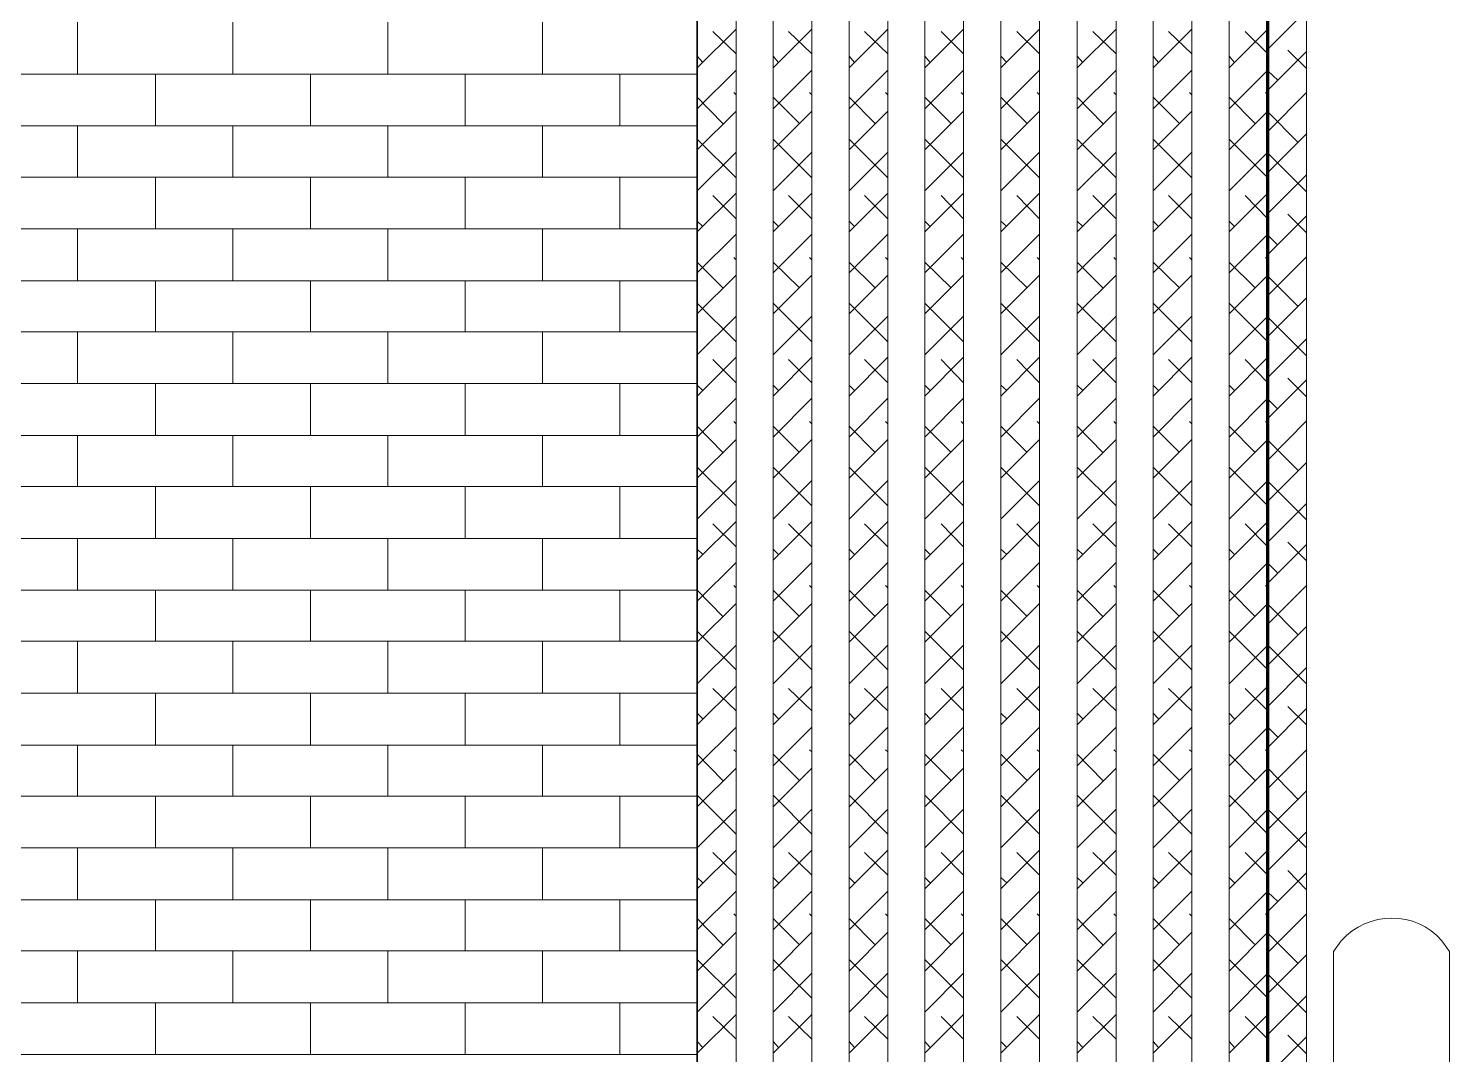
# Model space of a CAD drawing. Header units: inches. Extents: x 5 to 516, y -193 to 129.
# Drawn here: x 122.76 to 128.89, y -61.73 to -57.31 of the extents above; entities that cross this region are included whole.
import ezdxf

# ---------------------------------------------------------------- set-up
doc = ezdxf.new("R2010")
doc.units = ezdxf.units.IN
doc.header["$MEASUREMENT"] = 0
doc.layers.add('PDF4_Geometry', color=7, linetype='Continuous')

msp = doc.modelspace()

# ---------------------------------------------------------------- linework, layer by layer
at = {"layer": 'PDF4_Geometry', "lineweight": 35}
msp.add_lwpolyline([(125.6454244, -65.2863152), (125.6454244, -46.9696464)], dxfattribs=at)
at = {"layer": 'PDF4_Geometry', "lineweight": 70}
msp.add_lwpolyline([(128.1020913, -65.1196485), (128.1020913, -65.2863152), (128.1020913, -46.9696464)], dxfattribs=at)
at = {"layer": 'PDF4_Geometry', "lineweight": 15}
for points in [[(125.812091, -64.7863186), (125.812091, -47.0329839), (125.6454244, -47.0329839), (125.6454244, -64.7863186)], [(126.138758, -64.7863186), (126.138758, -47.0329839), (125.9720913, -47.0329839), (125.9720913, -64.7863186)], [(126.465425, -64.7863186), (126.465425, -47.0329839), (126.2987583, -47.0329839), (126.2987583, -64.7863186)], [(126.7920919, -64.7863186), (126.7920919, -47.0329839), (126.6254253, -47.0329839), (126.6254253, -64.7863186)], [(127.1187589, -64.7863186), (127.1187589, -47.0329839), (126.9520922, -47.0329839), (126.9520922, -64.7863186)], [(127.4487591, -64.7863186), (127.4487591, -47.0329839), (127.2820924, -47.0329839), (127.2820924, -64.7863186)], [(127.7754243, -64.7863186), (127.7754243, -47.0329839), (127.6087577, -47.0329839), (127.6087577, -64.7863186)], [(128.1020913, -64.7863186), (128.1020913, -47.0329839), (127.9354246, -47.0329839), (127.9354246, -64.7863186)], [(128.268758, -64.7863186), (128.268758, -47.0329839), (128.1020913, -47.0329839), (128.1020913, -64.7863186)]]:
    msp.add_lwpolyline(points, close=True, dxfattribs=at)
for points in [[(122.9754243, -57.5063124), (122.9754243, -57.282979)], [(123.6454242, -57.5063124), (123.6454242, -57.282979)], [(124.3120909, -57.5063124), (124.3120909, -57.282979)], [(124.9787576, -57.5063124), (124.9787576, -57.282979)], [(125.6454244, -57.5063124), (110.64209, -57.5063124), (100.9754225, -57.5063124)], [(123.3120908, -57.7296468), (123.3120908, -57.5063135)], [(123.9787576, -57.7296468), (123.9787576, -57.5063135)], [(124.6454243, -57.7296468), (124.6454243, -57.5063135)], [(125.312091, -57.7296468), (125.312091, -57.5063135)], [(125.6454244, -57.7296468), (110.64209, -57.7296468), (100.9754225, -57.7296468)], [(122.9754243, -57.9496515), (122.9754243, -57.7296514)], [(123.6454242, -57.9496515), (123.6454242, -57.7296514)], [(124.3120909, -57.9496515), (124.3120909, -57.7296514)], [(124.9787576, -57.9496515), (124.9787576, -57.7296514)], [(125.6454244, -57.9496515), (110.64209, -57.9496515), (100.9754225, -57.9496515)], [(123.3120908, -58.1729791), (123.3120908, -57.9496458)], [(123.9787576, -58.1729791), (123.9787576, -57.9496458)], [(124.6454243, -58.1729791), (124.6454243, -57.9496458)], [(125.312091, -58.1729791), (125.312091, -57.9496458)], [(118.3120904, -58.1729791), (125.6454244, -58.1729791)], [(122.9754243, -58.3963136), (122.9754243, -58.1729802)], [(123.6454242, -58.3963136), (123.6454242, -58.1729802)], [(124.3120909, -58.3963136), (124.3120909, -58.1729802)], [(124.9787576, -58.3963136), (124.9787576, -58.1729802)], [(118.3120904, -58.3963136), (125.6454244, -58.3963136)], [(123.3120908, -58.6163182), (123.3120908, -58.3963182)], [(123.9787576, -58.6163182), (123.9787576, -58.3963182)], [(124.6454243, -58.6163182), (124.6454243, -58.3963182)], [(125.312091, -58.6163182), (125.312091, -58.3963182)], [(118.3120904, -58.6163182), (125.6454244, -58.6163182)], [(122.9754243, -58.8396458), (122.9754243, -58.6163125)], [(123.6454242, -58.8396458), (123.6454242, -58.6163125)], [(124.3120909, -58.8396458), (124.3120909, -58.6163125)], [(124.9787576, -58.8396458), (124.9787576, -58.6163125)], [(118.3120904, -58.8396458), (125.6454244, -58.8396458)], [(123.3120908, -59.0629803), (123.3120908, -58.8396469)], [(123.9787576, -59.0629803), (123.9787576, -58.8396469)], [(124.6454243, -59.0629803), (124.6454243, -58.8396469)], [(125.312091, -59.0629803), (125.312091, -58.8396469)], [(118.3120904, -59.0629803), (125.6454244, -59.0629803)], [(122.9754243, -59.2829849), (122.9754243, -59.0629849)], [(123.6454242, -59.2829849), (123.6454242, -59.0629849)], [(124.3120909, -59.2829849), (124.3120909, -59.0629849)], [(124.9787576, -59.2829849), (124.9787576, -59.0629849)], [(118.3120904, -59.2829849), (125.6454244, -59.2829849)], [(123.3120908, -59.5063126), (123.3120908, -59.2829792)], [(123.9787576, -59.5063126), (123.9787576, -59.2829792)], [(124.6454243, -59.5063126), (124.6454243, -59.2829792)], [(125.312091, -59.5063126), (125.312091, -59.2829792)], [(118.3120904, -59.5063126), (125.6454244, -59.5063126)], [(122.9754243, -59.729647), (122.9754243, -59.5063136)], [(123.6454242, -59.729647), (123.6454242, -59.5063136)], [(124.3120909, -59.729647), (124.3120909, -59.5063136)], [(124.9787576, -59.729647), (124.9787576, -59.5063136)], [(118.3120904, -59.729647), (125.6454244, -59.729647)], [(123.3120908, -59.9496516), (123.3120908, -59.7296516)], [(123.9787576, -59.9496516), (123.9787576, -59.7296516)], [(124.6454243, -59.9496516), (124.6454243, -59.7296516)], [(125.312091, -59.9496516), (125.312091, -59.7296516)], [(118.3120904, -59.9496516), (125.6454244, -59.9496516)], [(122.9754243, -60.1729793), (122.9754243, -59.9496459)], [(123.6454242, -60.1729793), (123.6454242, -59.9496459)], [(124.3120909, -60.1729793), (124.3120909, -59.9496459)], [(124.9787576, -60.1729793), (124.9787576, -59.9496459)], [(118.3120904, -60.1729793), (125.6454244, -60.1729793)], [(123.3120908, -60.3963137), (123.3120908, -60.1729804)], [(123.9787576, -60.3963137), (123.9787576, -60.1729804)], [(124.6454243, -60.3963137), (124.6454243, -60.1729804)], [(125.312091, -60.3963137), (125.312091, -60.1729804)], [(118.3120904, -60.3963137), (125.6454244, -60.3963137)], [(122.9754243, -60.6163183), (122.9754243, -60.3963183)], [(123.6454242, -60.6163183), (123.6454242, -60.3963183)], [(124.3120909, -60.6163183), (124.3120909, -60.3963183)], [(124.9787576, -60.6163183), (124.9787576, -60.3963183)], [(118.3120904, -60.6163183), (125.6454244, -60.6163183)], [(123.3120908, -60.839646), (123.3120908, -60.6163126)], [(123.9787576, -60.839646), (123.9787576, -60.6163126)], [(124.6454243, -60.839646), (124.6454243, -60.6163126)], [(125.312091, -60.839646), (125.312091, -60.6163126)], [(118.3120904, -60.839646), (125.6454244, -60.839646)], [(122.9754243, -61.0629804), (122.9754243, -60.8396471)], [(123.6454242, -61.0629804), (123.6454242, -60.8396471)], [(124.3120909, -61.0629804), (124.3120909, -60.8396471)], [(124.9787576, -61.0629804), (124.9787576, -60.8396471)], [(118.3120904, -61.0629804), (125.6454244, -61.0629804)], [(123.3120908, -61.2829851), (123.3120908, -61.062985)], [(123.9787576, -61.2829851), (123.9787576, -61.062985)], [(124.6454243, -61.2829851), (124.6454243, -61.062985)], [(125.312091, -61.2829851), (125.312091, -61.062985)], [(128.4187583, -61.2396482), (128.385425, -61.2863149), (128.385425, -65.2863152), (128.885425, -65.2863152), (128.885425, -61.2863149), (128.8520917, -61.2396482)], [(118.3120904, -61.2829851), (125.6454244, -61.2829851)], [(122.9754243, -61.5063127), (122.9754243, -61.2829794)], [(123.6454242, -61.5063127), (123.6454242, -61.2829794)], [(124.3120909, -61.5063127), (124.3120909, -61.2829794)], [(124.9787576, -61.5063127), (124.9787576, -61.2829794)], [(118.3120904, -61.5063127), (125.6454244, -61.5063127)], [(123.3120908, -61.7296472), (123.3120908, -61.5063138)], [(123.9787576, -61.7296472), (123.9787576, -61.5063138)], [(124.6454243, -61.7296472), (124.6454243, -61.5063138)], [(125.312091, -61.7296472), (125.312091, -61.5063138)], [(118.3120904, -61.7296472), (125.6454244, -61.7296472)]]:
    msp.add_lwpolyline(points, dxfattribs=at)
at = {"layer": 'PDF4_Geometry', "color": 8, "lineweight": 15, "true_color": 0x808080}
for points in [[(128.1020913, -57.3996501), (128.268758, -57.2329834)], [(125.6454244, -57.4796468), (125.812091, -57.3129801)], [(125.812091, -57.4196492), (125.712091, -57.3229826)], [(125.9720913, -57.4796468), (126.138758, -57.3129801)], [(126.138758, -57.4196492), (126.038758, -57.3229826)], [(126.2987583, -57.4796468), (126.465425, -57.3129801)], [(126.465425, -57.4196492), (126.365425, -57.3229826)], [(126.6254253, -57.4796468), (126.7920919, -57.3129801)], [(126.7920919, -57.4196492), (126.6954253, -57.3229826)], [(126.9520922, -57.4796468), (127.1187589, -57.3129801)], [(127.1187589, -57.4196492), (127.0220922, -57.3229826)], [(127.2820924, -57.4796468), (127.4487591, -57.3129801)], [(127.4487591, -57.4196492), (127.3487591, -57.3229826)], [(127.6087577, -57.4796468), (127.7754243, -57.3129801)], [(127.7754243, -57.4196492), (127.6754243, -57.3229826)], [(127.9354246, -57.4796468), (128.1020913, -57.3129801)], [(128.1020913, -57.4196492), (128.0054246, -57.3229826)], [(128.1020913, -57.5763129), (128.268758, -57.4096463)], [(128.268758, -57.4829834), (128.188758, -57.4029834)], [(125.6687568, -57.456311), (125.6454234, -57.4296444)], [(125.9954237, -57.456311), (125.9720904, -57.4296444)], [(126.3220907, -57.456311), (126.2987573, -57.4296444)], [(126.6487576, -57.456311), (126.6254243, -57.4296444)], [(126.9787578, -57.456311), (126.9520911, -57.4296444)], [(127.3054248, -57.456311), (127.2820914, -57.4296444)], [(127.6320917, -57.456311), (127.6087584, -57.4296444)], [(127.9587587, -57.456311), (127.9354254, -57.4296444)], [(125.6454244, -57.6563165), (125.812091, -57.4896498)], [(125.9720913, -57.6563165), (126.138758, -57.4896498)], [(126.2987583, -57.6563165), (126.465425, -57.4896498)], [(126.6254253, -57.6563165), (126.7920919, -57.4896498)], [(126.9520922, -57.6563165), (127.1187589, -57.4896498)], [(127.2820924, -57.6563165), (127.4487591, -57.4896498)], [(127.6087577, -57.6563165), (127.7754243, -57.4896498)], [(127.9354246, -57.6563165), (128.1020913, -57.4896498)], [(128.1454246, -57.5329848), (128.1020912, -57.4929848)], [(125.812091, -57.5963121), (125.802091, -57.5863121)], [(126.138758, -57.5963121), (126.128758, -57.5863121)], [(126.465425, -57.5963121), (126.455425, -57.5863121)], [(126.7920919, -57.5963121), (126.7820919, -57.5863121)], [(127.1187589, -57.5963121), (127.1087589, -57.5863121)], [(127.4487591, -57.5963121), (127.4387591, -57.5863121)], [(127.7754243, -57.5963121), (127.7654243, -57.5863121)], [(128.1020913, -57.5963121), (128.0920913, -57.5863121)], [(128.1020913, -57.7529826), (128.268758, -57.5863159)], [(125.7554233, -57.7196506), (125.6454233, -57.6063173)], [(126.0854235, -57.7196506), (125.9720901, -57.6063173)], [(126.4120904, -57.7196506), (126.2987571, -57.6063173)], [(126.7387574, -57.7196506), (126.625424, -57.6063173)], [(127.0654243, -57.7196506), (126.952091, -57.6063173)], [(127.3920913, -57.7196506), (127.2820913, -57.6063173)], [(127.7220915, -57.7196506), (127.6087581, -57.6063173)], [(128.0487584, -57.7196506), (127.9354251, -57.6063173)], [(125.6454244, -57.8329794), (125.812091, -57.6663127)], [(125.9720913, -57.8329794), (126.138758, -57.6663127)], [(126.2987583, -57.8329794), (126.465425, -57.6663127)], [(126.6254253, -57.8329794), (126.7920919, -57.6663127)], [(126.9520922, -57.8329794), (127.1187589, -57.6663127)], [(127.2820924, -57.8329794), (127.4487591, -57.6663127)], [(127.6087577, -57.8329794), (127.7754243, -57.6663127)], [(127.9354246, -57.8329794), (128.1020913, -57.6663127)], [(128.2320911, -57.7996474), (128.1020911, -57.6696474)], [(128.1020913, -57.9296455), (128.268758, -57.7629788)], [(125.812091, -57.9529813), (125.6454244, -57.7863146)], [(126.138758, -57.9529813), (125.9720913, -57.7863146)], [(126.465425, -57.9529813), (126.2987583, -57.7863146)], [(126.7920919, -57.9529813), (126.6254253, -57.7863146)], [(127.1187589, -57.9529813), (126.9520922, -57.7863146)], [(127.4487591, -57.9529813), (127.2820924, -57.7863146)], [(127.7754243, -57.9529813), (127.6087577, -57.7863146)], [(128.1020913, -57.9529813), (127.9354246, -57.7863146)], [(125.6454244, -58.009649), (125.812091, -57.8429823)], [(125.9720913, -58.009649), (126.138758, -57.8429823)], [(126.2987583, -58.009649), (126.465425, -57.8429823)], [(126.6254253, -58.009649), (126.7920919, -57.8429823)], [(126.9520922, -58.009649), (127.1187589, -57.8429823)], [(127.2820924, -58.009649), (127.4487591, -57.8429823)], [(127.6087577, -58.009649), (127.7754243, -57.8429823)], [(127.9354246, -58.009649), (128.1020913, -57.8429823)], [(128.268758, -58.0129788), (128.1020913, -57.8463122)], [(128.1020913, -58.1063152), (128.268758, -57.9396485)], [(125.6454244, -58.1863187), (125.812091, -58.019652)], [(125.9720913, -58.1863187), (126.138758, -58.019652)], [(126.2987583, -58.1863187), (126.465425, -58.019652)], [(126.6254253, -58.1863187), (126.7920919, -58.019652)], [(126.9520922, -58.1863187), (127.1187589, -58.019652)], [(127.2820924, -58.1863187), (127.4487591, -58.019652)], [(127.6087577, -58.1863187), (127.7754243, -58.019652)], [(127.9354246, -58.1863187), (128.1020913, -58.019652)], [(125.812091, -58.1296509), (125.712091, -58.0296509)], [(126.138758, -58.1296509), (126.038758, -58.0296509)], [(126.465425, -58.1296509), (126.365425, -58.0296509)], [(126.7920919, -58.1296509), (126.6954253, -58.0296509)], [(127.1187589, -58.1296509), (127.0220922, -58.0296509)], [(127.4487591, -58.1296509), (127.3487591, -58.0296509)], [(127.7754243, -58.1296509), (127.6754243, -58.0296509)], [(128.1020913, -58.1296509), (128.0054246, -58.0296509)], [(125.6687568, -58.1629829), (125.6454234, -58.1396496)], [(125.9954237, -58.1629829), (125.9720904, -58.1396496)], [(126.3220907, -58.1629829), (126.2987573, -58.1396496)], [(126.6487576, -58.1629829), (126.6254243, -58.1396496)], [(126.9787578, -58.1629829), (126.9520911, -58.1396496)], [(127.3054248, -58.1629829), (127.2820914, -58.1396496)], [(127.6320917, -58.1629829), (127.6087584, -58.1396496)], [(127.9587587, -58.1629829), (127.9354254, -58.1396496)], [(128.1020913, -58.2829848), (128.268758, -58.1163181)], [(128.268758, -58.1896485), (128.188758, -58.1096485)], [(125.6454244, -58.3629816), (125.812091, -58.1963149)], [(125.9720913, -58.3629816), (126.138758, -58.1963149)], [(126.2987583, -58.3629816), (126.465425, -58.1963149)], [(126.6254253, -58.3629816), (126.7920919, -58.1963149)], [(126.9520922, -58.3629816), (127.1187589, -58.1963149)], [(127.2820924, -58.3629816), (127.4487591, -58.1963149)], [(127.6087577, -58.3629816), (127.7754243, -58.1963149)], [(127.9354246, -58.3629816), (128.1020913, -58.1963149)], [(128.1454246, -58.2429797), (128.1020912, -58.1996463)], [(125.7554233, -58.4263157), (125.6454233, -58.3163157)], [(125.812091, -58.3063138), (125.802091, -58.2963138)], [(126.0854235, -58.4263157), (125.9720901, -58.3163157)], [(126.138758, -58.3063138), (126.128758, -58.2963138)], [(126.4120904, -58.4263157), (126.2987571, -58.3163157)], [(126.465425, -58.3063138), (126.455425, -58.2963138)], [(126.7387574, -58.4263157), (126.625424, -58.3163157)], [(126.7920919, -58.3063138), (126.7820919, -58.2963138)], [(127.0654243, -58.4263157), (126.952091, -58.3163157)], [(127.1187589, -58.3063138), (127.1087589, -58.2963138)], [(127.3920913, -58.4263157), (127.2820913, -58.3163157)], [(127.4487591, -58.3063138), (127.4387591, -58.2963138)], [(127.7220915, -58.4263157), (127.6087581, -58.3163157)], [(127.7754243, -58.3063138), (127.7654243, -58.2963138)], [(128.0487584, -58.4263157), (127.9354251, -58.3163157)], [(128.1020913, -58.3063138), (128.0920913, -58.2963138)], [(128.1020913, -58.4596477), (128.268758, -58.292981)], [(125.6454244, -58.5396445), (125.812091, -58.3729778)], [(125.9720913, -58.5396445), (126.138758, -58.3729778)], [(126.2987583, -58.5396445), (126.465425, -58.3729778)], [(126.6254253, -58.5396445), (126.7920919, -58.3729778)], [(126.9520922, -58.5396445), (127.1187589, -58.3729778)], [(127.2820924, -58.5396445), (127.4487591, -58.3729778)], [(127.6087577, -58.5396445), (127.7754243, -58.3729778)], [(127.9354246, -58.5396445), (128.1020913, -58.3729778)], [(128.2320911, -58.5063125), (128.1020911, -58.3763125)], [(125.812091, -58.6596464), (125.6454244, -58.4929797)], [(126.138758, -58.6596464), (125.9720913, -58.4929797)], [(126.465425, -58.6596464), (126.2987583, -58.4929797)], [(126.7920919, -58.6596464), (126.6254253, -58.4929797)], [(127.1187589, -58.6596464), (126.9520922, -58.4929797)], [(127.4487591, -58.6596464), (127.2820924, -58.4929797)], [(127.7754243, -58.6596464), (127.6087577, -58.4929797)], [(128.1020913, -58.6596464), (127.9354246, -58.4929797)], [(128.1020913, -58.6363174), (128.268758, -58.4696507)], [(125.6454244, -58.7163141), (125.812091, -58.5496474)], [(125.9720913, -58.7163141), (126.138758, -58.5496474)], [(126.2987583, -58.7163141), (126.465425, -58.5496474)], [(126.6254253, -58.7163141), (126.7920919, -58.5496474)], [(126.9520922, -58.7163141), (127.1187589, -58.5496474)], [(127.2820924, -58.7163141), (127.4487591, -58.5496474)], [(127.6087577, -58.7163141), (127.7754243, -58.5496474)], [(127.9354246, -58.7163141), (128.1020913, -58.5496474)], [(128.268758, -58.7196507), (128.1020913, -58.552984)], [(128.1020913, -58.8129803), (128.268758, -58.6463136)], [(125.6454244, -58.8929838), (125.812091, -58.7263171)], [(125.812091, -58.836316), (125.712091, -58.736316)], [(125.9720913, -58.8929838), (126.138758, -58.7263171)], [(126.138758, -58.836316), (126.038758, -58.736316)], [(126.2987583, -58.8929838), (126.465425, -58.7263171)], [(126.465425, -58.836316), (126.365425, -58.736316)], [(126.6254253, -58.8929838), (126.7920919, -58.7263171)], [(126.7920919, -58.836316), (126.6954253, -58.736316)], [(126.9520922, -58.8929838), (127.1187589, -58.7263171)], [(127.1187589, -58.836316), (127.0220922, -58.736316)], [(127.2820924, -58.8929838), (127.4487591, -58.7263171)], [(127.4487591, -58.836316), (127.3487591, -58.736316)], [(127.6087577, -58.8929838), (127.7754243, -58.7263171)], [(127.7754243, -58.836316), (127.6754243, -58.736316)], [(127.9354246, -58.8929838), (128.1020913, -58.7263171)], [(128.1020913, -58.836316), (128.0054246, -58.736316)], [(128.268758, -58.8963136), (128.188758, -58.8163136)], [(125.6687568, -58.869648), (125.6454234, -58.8463147)], [(125.9954237, -58.869648), (125.9720904, -58.8463147)], [(126.3220907, -58.869648), (126.2987573, -58.8463147)], [(126.6487576, -58.869648), (126.6254243, -58.8463147)], [(126.9787578, -58.869648), (126.9520911, -58.8463147)], [(127.3054248, -58.869648), (127.2820914, -58.8463147)], [(127.6320917, -58.869648), (127.6087584, -58.8463147)], [(127.9587587, -58.869648), (127.9354254, -58.8463147)], [(128.1020913, -58.9896499), (128.268758, -58.8229832)], [(125.6454244, -59.0696467), (125.812091, -58.90298)], [(125.9720913, -59.0696467), (126.138758, -58.90298)], [(126.2987583, -59.0696467), (126.465425, -58.90298)], [(126.6254253, -59.0696467), (126.7920919, -58.90298)], [(126.9520922, -59.0696467), (127.1187589, -58.90298)], [(127.2820924, -59.0696467), (127.4487591, -58.90298)], [(127.6087577, -59.0696467), (127.7754243, -58.90298)], [(127.9354246, -59.0696467), (128.1020913, -58.90298)], [(128.1454246, -58.9496515), (128.1020912, -58.9063182)], [(125.812091, -59.0129789), (125.802091, -59.0029789)], [(126.138758, -59.0129789), (126.128758, -59.0029789)], [(126.465425, -59.0129789), (126.455425, -59.0029789)], [(126.7920919, -59.0129789), (126.7820919, -59.0029789)], [(127.1187589, -59.0129789), (127.1087589, -59.0029789)], [(127.4487591, -59.0129789), (127.4387591, -59.0029789)], [(127.7754243, -59.0129789), (127.7654243, -59.0029789)], [(128.1020913, -59.0129789), (128.0920913, -59.0029789)], [(128.1020913, -59.1696494), (128.268758, -58.9996494)], [(125.7554233, -59.1363174), (125.6454233, -59.0229841)], [(126.0854235, -59.1363174), (125.9720901, -59.0229841)], [(126.4120904, -59.1363174), (126.2987571, -59.0229841)], [(126.7387574, -59.1363174), (126.625424, -59.0229841)], [(127.0654243, -59.1363174), (126.952091, -59.0229841)], [(127.3920913, -59.1363174), (127.2820913, -59.0229841)], [(127.7220915, -59.1363174), (127.6087581, -59.0229841)], [(128.0487584, -59.1363174), (127.9354251, -59.0229841)], [(125.6454244, -59.2463163), (125.812091, -59.0796497)], [(125.9720913, -59.2463163), (126.138758, -59.0796497)], [(126.2987583, -59.2463163), (126.465425, -59.0796497)], [(126.6254253, -59.2463163), (126.7920919, -59.0796497)], [(126.9520922, -59.2463163), (127.1187589, -59.0796497)], [(127.2820924, -59.2463163), (127.4487591, -59.0796497)], [(127.6087577, -59.2463163), (127.7754243, -59.0796497)], [(127.9354246, -59.2463163), (128.1020913, -59.0796497)], [(128.2320911, -59.2129844), (128.1020911, -59.0829843)], [(128.1020913, -59.3463123), (128.268758, -59.1796456)], [(125.812091, -59.3663182), (125.6454244, -59.1996516)], [(126.138758, -59.3663182), (125.9720913, -59.1996516)], [(126.465425, -59.3663182), (126.2987583, -59.1996516)], [(126.7920919, -59.3663182), (126.6254253, -59.1996516)], [(127.1187589, -59.3663182), (126.9520922, -59.1996516)], [(127.4487591, -59.3663182), (127.2820924, -59.1996516)], [(127.7754243, -59.3663182), (127.6087577, -59.1996516)], [(128.1020913, -59.3663182), (127.9354246, -59.1996516)], [(125.6454244, -59.4229792), (125.812091, -59.2563125)], [(125.9720913, -59.4229792), (126.138758, -59.2563125)], [(126.2987583, -59.4229792), (126.465425, -59.2563125)], [(126.6254253, -59.4229792), (126.7920919, -59.2563125)], [(126.9520922, -59.4229792), (127.1187589, -59.2563125)], [(127.2820924, -59.4229792), (127.4487591, -59.2563125)], [(127.6087577, -59.4229792), (127.7754243, -59.2563125)], [(127.9354246, -59.4229792), (128.1020913, -59.2563125)], [(128.268758, -59.4263158), (128.1020913, -59.2596491)], [(128.1020913, -59.5229819), (128.268758, -59.3563153)], [(125.6454244, -59.5996489), (125.812091, -59.4329822)], [(125.9720913, -59.5996489), (126.138758, -59.4329822)], [(126.2987583, -59.5996489), (126.465425, -59.4329822)], [(126.6254253, -59.5996489), (126.7920919, -59.4329822)], [(126.9520922, -59.5996489), (127.1187589, -59.4329822)], [(127.2820924, -59.5996489), (127.4487591, -59.4329822)], [(127.6087577, -59.5996489), (127.7754243, -59.4329822)], [(127.9354246, -59.5996489), (128.1020913, -59.4329822)], [(125.812091, -59.5429811), (125.712091, -59.4429811)], [(126.138758, -59.5429811), (126.038758, -59.4429811)], [(126.465425, -59.5429811), (126.365425, -59.4429811)], [(126.7920919, -59.5429811), (126.6954253, -59.4429811)], [(127.1187589, -59.5429811), (127.0220922, -59.4429811)], [(127.4487591, -59.5429811), (127.3487591, -59.4429811)], [(127.7754243, -59.5429811), (127.6754243, -59.4429811)], [(128.1020913, -59.5429811), (128.0054246, -59.4429811)], [(125.6687568, -59.5763131), (125.6454234, -59.5529798)], [(125.9954237, -59.5763131), (125.9720904, -59.5529798)], [(126.3220907, -59.5763131), (126.2987573, -59.5529798)], [(126.6487576, -59.5763131), (126.6254243, -59.5529798)], [(126.9787578, -59.5763131), (126.9520911, -59.5529798)], [(127.3054248, -59.5763131), (127.2820914, -59.5529798)], [(127.6320917, -59.5763131), (127.6087584, -59.5529798)], [(127.9587587, -59.5763131), (127.9354254, -59.5529798)], [(128.1020913, -59.6996516), (128.268758, -59.5329849)], [(128.268758, -59.6029855), (128.188758, -59.5229855)], [(125.6454244, -59.7763118), (125.812091, -59.6096451)], [(125.9720913, -59.7763118), (126.138758, -59.6096451)], [(126.2987583, -59.7763118), (126.465425, -59.6096451)], [(126.6254253, -59.7763118), (126.7920919, -59.6096451)], [(126.9520922, -59.7763118), (127.1187589, -59.6096451)], [(127.2820924, -59.7763118), (127.4487591, -59.6096451)], [(127.6087577, -59.7763118), (127.7754243, -59.6096451)], [(127.9354246, -59.7763118), (128.1020913, -59.6096451)], [(128.1454246, -59.6563166), (128.1020912, -59.6129833)], [(125.7554233, -59.8429825), (125.6454233, -59.7296492)], [(125.812091, -59.7196508), (125.802091, -59.7096508)], [(126.0854235, -59.8429825), (125.9720901, -59.7296492)], [(126.138758, -59.7196508), (126.128758, -59.7096508)], [(126.4120904, -59.8429825), (126.2987571, -59.7296492)], [(126.465425, -59.7196508), (126.455425, -59.7096508)], [(126.7387574, -59.8429825), (126.625424, -59.7296492)], [(126.7920919, -59.7196508), (126.7820919, -59.7096508)], [(127.0654243, -59.8429825), (126.952091, -59.7296492)], [(127.1187589, -59.7196508), (127.1087589, -59.7096508)], [(127.3920913, -59.8429825), (127.2820913, -59.7296492)], [(127.4487591, -59.7196508), (127.4387591, -59.7096508)], [(127.7220915, -59.8429825), (127.6087581, -59.7296492)], [(127.7754243, -59.7196508), (127.7654243, -59.7096508)], [(128.0487584, -59.8429825), (127.9354251, -59.7296492)], [(128.1020913, -59.7196508), (128.0920913, -59.7096508)], [(128.1020913, -59.8763145), (128.268758, -59.7096478)], [(125.6454244, -59.9529814), (125.812091, -59.7863147)], [(125.9720913, -59.9529814), (126.138758, -59.7863147)], [(126.2987583, -59.9529814), (126.465425, -59.7863147)], [(126.6254253, -59.9529814), (126.7920919, -59.7863147)], [(126.9520922, -59.9529814), (127.1187589, -59.7863147)], [(127.2820924, -59.9529814), (127.4487591, -59.7863147)], [(127.6087577, -59.9529814), (127.7754243, -59.7863147)], [(127.9354246, -59.9529814), (128.1020913, -59.7863147)], [(128.2320911, -59.9196494), (128.1020911, -59.7896494)], [(125.812091, -60.0729833), (125.6454244, -59.9063167)], [(126.138758, -60.0729833), (125.9720913, -59.9063167)], [(126.465425, -60.0729833), (126.2987583, -59.9063167)], [(126.7920919, -60.0729833), (126.6254253, -59.9063167)], [(127.1187589, -60.0729833), (126.9520922, -59.9063167)], [(127.4487591, -60.0729833), (127.2820924, -59.9063167)], [(127.7754243, -60.0729833), (127.6087577, -59.9063167)], [(128.1020913, -60.0729833), (127.9354246, -59.9063167)], [(128.1020913, -60.0529841), (128.268758, -59.8863175)], [(125.6454244, -60.1329809), (125.812091, -59.9663142)], [(125.9720913, -60.1329809), (126.138758, -59.9663142)], [(126.2987583, -60.1329809), (126.465425, -59.9663142)], [(126.6254253, -60.1329809), (126.7920919, -59.9663142)], [(126.9520922, -60.1329809), (127.1187589, -59.9663142)], [(127.2820924, -60.1329809), (127.4487591, -59.9663142)], [(127.6087577, -60.1329809), (127.7754243, -59.9663142)], [(128.268758, -60.1329809), (128.1020913, -59.9663142), (127.9354246, -60.1329809)], [(128.1020913, -60.229647), (128.268758, -60.0629804)], [(125.6454244, -60.3096506), (125.812091, -60.1429839)], [(125.812091, -60.2496462), (125.712091, -60.1529795)], [(125.9720913, -60.3096506), (126.138758, -60.1429839)], [(126.138758, -60.2496462), (126.038758, -60.1529795)], [(126.2987583, -60.3096506), (126.465425, -60.1429839)], [(126.465425, -60.2496462), (126.365425, -60.1529795)], [(126.6254253, -60.3096506), (126.7920919, -60.1429839)], [(126.7920919, -60.2496462), (126.6954253, -60.1529795)], [(126.9520922, -60.3096506), (127.1187589, -60.1429839)], [(127.1187589, -60.2496462), (127.0220922, -60.1529795)], [(127.2820924, -60.3096506), (127.4487591, -60.1429839)], [(127.4487591, -60.2496462), (127.3487591, -60.1529795)], [(127.6087577, -60.3096506), (127.7754243, -60.1429839)], [(127.7754243, -60.2496462), (127.6754243, -60.1529795)], [(127.9354246, -60.3096506), (128.1020913, -60.1429839)], [(128.1020913, -60.2496462), (128.0054246, -60.1529795)], [(125.6687568, -60.282985), (125.6454234, -60.2596516)], [(125.9954237, -60.282985), (125.9720904, -60.2596516)], [(126.3220907, -60.282985), (126.2987573, -60.2596516)], [(126.6487576, -60.282985), (126.6254243, -60.2596516)], [(126.9787578, -60.282985), (126.9520911, -60.2596516)], [(127.3054248, -60.282985), (127.2820914, -60.2596516)], [(127.6320917, -60.282985), (127.6087584, -60.2596516)], [(127.9587587, -60.282985), (127.9354254, -60.2596516)], [(128.1020913, -60.4063167), (128.268758, -60.23965)], [(128.268758, -60.3096506), (128.188758, -60.2296506)], [(125.6454244, -60.4863134), (125.812091, -60.3196468)], [(125.9720913, -60.4863134), (126.138758, -60.3196468)], [(126.2987583, -60.4863134), (126.465425, -60.3196468)], [(126.6254253, -60.4863134), (126.7920919, -60.3196468)], [(126.9520922, -60.4863134), (127.1187589, -60.3196468)], [(127.2820924, -60.4863134), (127.4487591, -60.3196468)], [(127.6087577, -60.4863134), (127.7754243, -60.3196468)], [(127.9354246, -60.4863134), (128.1020913, -60.3196468)], [(128.1454246, -60.3629817), (128.1020912, -60.3196484)], [(125.7554233, -60.5496476), (125.6454233, -60.4363143)], [(125.812091, -60.4263159), (125.802091, -60.4163159)], [(126.0854235, -60.5496476), (125.9720901, -60.4363143)], [(126.138758, -60.4263159), (126.128758, -60.4163159)], [(126.4120904, -60.5496476), (126.2987571, -60.4363143)], [(126.465425, -60.4263159), (126.455425, -60.4163159)], [(126.7387574, -60.5496476), (126.625424, -60.4363143)], [(126.7920919, -60.4263159), (126.7820919, -60.4163159)], [(127.0654243, -60.5496476), (126.952091, -60.4363143)], [(127.1187589, -60.4263159), (127.1087589, -60.4163159)], [(127.3920913, -60.5496476), (127.2820913, -60.4363143)], [(127.4487591, -60.4263159), (127.4387591, -60.4163159)], [(127.7220915, -60.5496476), (127.6087581, -60.4363143)], [(127.7754243, -60.4263159), (127.7654243, -60.4163159)], [(128.0487584, -60.5496476), (127.9354251, -60.4363143)], [(128.1020913, -60.4263159), (128.0920913, -60.4163159)], [(128.1020913, -60.5829796), (128.268758, -60.4163129)], [(125.6454244, -60.6629831), (125.812091, -60.4963164)], [(125.9720913, -60.6629831), (126.138758, -60.4963164)], [(126.2987583, -60.6629831), (126.465425, -60.4963164)], [(126.6254253, -60.6629831), (126.7920919, -60.4963164)], [(126.9520922, -60.6629831), (127.1187589, -60.4963164)], [(127.2820924, -60.6629831), (127.4487591, -60.4963164)], [(127.6087577, -60.6629831), (127.7754243, -60.4963164)], [(127.9354246, -60.6629831), (128.1020913, -60.4963164)], [(128.2320911, -60.6296511), (128.1020911, -60.4963178)], [(128.1020913, -60.7596492), (128.268758, -60.5929826)], [(125.812091, -60.7796484), (125.6454244, -60.6129818)], [(126.138758, -60.7796484), (125.9720913, -60.6129818)], [(126.465425, -60.7796484), (126.2987583, -60.6129818)], [(126.7920919, -60.7796484), (126.6254253, -60.6129818)], [(127.1187589, -60.7796484), (126.9520922, -60.6129818)], [(127.4487591, -60.7796484), (127.2820924, -60.6129818)], [(127.7754243, -60.7796484), (127.6087577, -60.6129818)], [(128.1020913, -60.7796484), (127.9354246, -60.6129818)], [(125.6454244, -60.839646), (125.812091, -60.6729793)], [(125.9720913, -60.839646), (126.138758, -60.6729793)], [(126.2987583, -60.839646), (126.465425, -60.6729793)], [(126.6254253, -60.839646), (126.7920919, -60.6729793)], [(126.9520922, -60.839646), (127.1187589, -60.6729793)], [(127.2820924, -60.839646), (127.4487591, -60.6729793)], [(127.6087577, -60.839646), (127.7754243, -60.6729793)], [(128.268758, -60.839646), (128.1020913, -60.6729793), (127.9354246, -60.839646)], [(128.1020913, -60.9363189), (128.268758, -60.7696522)], [(125.6454244, -61.0163157), (125.812091, -60.849649)], [(125.812091, -60.9563113), (125.712091, -60.8596446)], [(125.9720913, -61.0163157), (126.138758, -60.849649)], [(126.138758, -60.9563113), (126.038758, -60.8596446)], [(126.2987583, -61.0163157), (126.465425, -60.849649)], [(126.465425, -60.9563113), (126.365425, -60.8596446)], [(126.6254253, -61.0163157), (126.7920919, -60.849649)], [(126.7920919, -60.9563113), (126.6954253, -60.8596446)], [(126.9520922, -61.0163157), (127.1187589, -60.849649)], [(127.1187589, -60.9563113), (127.0220922, -60.8596446)], [(127.2820924, -61.0163157), (127.4487591, -60.849649)], [(127.4487591, -60.9563113), (127.3487591, -60.8596446)], [(127.6087577, -61.0163157), (127.7754243, -60.849649)], [(127.7754243, -60.9563113), (127.6754243, -60.8596446)], [(127.9354246, -61.0163157), (128.1020913, -60.849649)], [(128.1020913, -60.9563113), (128.0054246, -60.8596446)], [(128.1020913, -61.1129818), (128.268758, -60.9463151)], [(128.268758, -61.0196523), (128.188758, -60.9363189)], [(125.6687568, -60.9896501), (125.6454234, -60.9663167)], [(125.9954237, -60.9896501), (125.9720904, -60.9663167)], [(126.3220907, -60.9896501), (126.2987573, -60.9663167)], [(126.6487576, -60.9896501), (126.6254243, -60.9663167)], [(126.9787578, -60.9896501), (126.9520911, -60.9663167)], [(127.3054248, -60.9896501), (127.2820914, -60.9663167)], [(127.6320917, -60.9896501), (127.6087584, -60.9663167)], [(127.9587587, -60.9896501), (127.9354254, -60.9663167)], [(125.6454244, -61.1929785), (125.812091, -61.0263119)], [(125.9720913, -61.1929785), (126.138758, -61.0263119)], [(126.2987583, -61.1929785), (126.465425, -61.0263119)], [(126.6254253, -61.1929785), (126.7920919, -61.0263119)], [(126.9520922, -61.1929785), (127.1187589, -61.0263119)], [(127.2820924, -61.1929785), (127.4487591, -61.0263119)], [(127.6087577, -61.1929785), (127.7754243, -61.0263119)], [(127.9354246, -61.1929785), (128.1020913, -61.0263119)], [(128.1454246, -61.0696468), (128.1020912, -61.0296468)], [(125.7554233, -61.2563127), (125.6454233, -61.1429794)], [(125.812091, -61.132981), (125.802091, -61.122981)], [(126.0854235, -61.2563127), (125.9720901, -61.1429794)], [(126.138758, -61.132981), (126.128758, -61.122981)], [(126.4120904, -61.2563127), (126.2987571, -61.1429794)], [(126.465425, -61.132981), (126.455425, -61.122981)], [(126.7387574, -61.2563127), (126.625424, -61.1429794)], [(126.7920919, -61.132981), (126.7820919, -61.122981)], [(127.0654243, -61.2563127), (126.952091, -61.1429794)], [(127.1187589, -61.132981), (127.1087589, -61.122981)], [(127.3920913, -61.2563127), (127.2820913, -61.1429794)], [(127.4487591, -61.132981), (127.4387591, -61.122981)], [(127.7220915, -61.2563127), (127.6087581, -61.1429794)], [(127.7754243, -61.132981), (127.7654243, -61.122981)], [(128.0487584, -61.2563127), (127.9354251, -61.1429794)], [(128.1020913, -61.132981), (128.0920913, -61.122981)], [(128.1020913, -61.2896447), (128.268758, -61.122978)], [(125.6454244, -61.3696482), (125.812091, -61.2029815)], [(125.9720913, -61.3696482), (126.138758, -61.2029815)], [(126.2987583, -61.3696482), (126.465425, -61.2029815)], [(126.6254253, -61.3696482), (126.7920919, -61.2029815)], [(126.9520922, -61.3696482), (127.1187589, -61.2029815)], [(127.2820924, -61.3696482), (127.4487591, -61.2029815)], [(127.6087577, -61.3696482), (127.7754243, -61.2029815)], [(127.9354246, -61.3696482), (128.1020913, -61.2029815)], [(128.2320911, -61.3363162), (128.1020911, -61.2063162)], [(125.812091, -61.4863135), (125.6454244, -61.3196468)], [(126.138758, -61.4863135), (125.9720913, -61.3196468)], [(126.465425, -61.4863135), (126.2987583, -61.3196468)], [(126.7920919, -61.4863135), (126.6254253, -61.3196468)], [(127.1187589, -61.4863135), (126.9520922, -61.3196468)], [(127.4487591, -61.4863135), (127.2820924, -61.3196468)], [(127.7754243, -61.4863135), (127.6087577, -61.3196468)], [(128.1020913, -61.4863135), (127.9354246, -61.3196468)], [(128.1020913, -61.4663143), (128.268758, -61.2996477)], [(125.6454244, -61.5463179), (125.812091, -61.3796512)], [(125.9720913, -61.5463179), (126.138758, -61.3796512)], [(126.2987583, -61.5463179), (126.465425, -61.3796512)], [(126.6254253, -61.5463179), (126.7920919, -61.3796512)], [(126.9520922, -61.5463179), (127.1187589, -61.3796512)], [(127.2820924, -61.5463179), (127.4487591, -61.3796512)], [(127.6087577, -61.5463179), (127.7754243, -61.3796512)], [(127.9354246, -61.5463179), (128.1020913, -61.3796512)], [(128.268758, -61.5496477), (128.1020913, -61.382981)], [(128.1020913, -61.642984), (128.268758, -61.4763173)], [(125.6454244, -61.7229808), (125.812091, -61.5563141)], [(125.812091, -61.6629832), (125.712091, -61.5663165)], [(125.9720913, -61.7229808), (126.138758, -61.5563141)], [(126.138758, -61.6629832), (126.038758, -61.5663165)], [(126.2987583, -61.7229808), (126.465425, -61.5563141)], [(126.465425, -61.6629832), (126.365425, -61.5663165)], [(126.6254253, -61.7229808), (126.7920919, -61.5563141)], [(126.7920919, -61.6629832), (126.6954253, -61.5663165)], [(126.9520922, -61.7229808), (127.1187589, -61.5563141)], [(127.1187589, -61.6629832), (127.0220922, -61.5663165)], [(127.2820924, -61.7229808), (127.4487591, -61.5563141)], [(127.4487591, -61.6629832), (127.3487591, -61.5663165)], [(127.6087577, -61.7229808), (127.7754243, -61.5563141)], [(127.7754243, -61.6629832), (127.6754243, -61.5663165)], [(127.9354246, -61.7229808), (128.1020913, -61.5563141)], [(128.1020913, -61.6629832), (128.0054246, -61.5663165)], [(125.6687568, -61.6996518), (125.6454234, -61.6729851)], [(125.9954237, -61.6996518), (125.9720904, -61.6729851)], [(126.3220907, -61.6996518), (126.2987573, -61.6729851)], [(126.6487576, -61.6996518), (126.6254243, -61.6729851)], [(126.9787578, -61.6996518), (126.9520911, -61.6729851)], [(127.3054248, -61.6996518), (127.2820914, -61.6729851)], [(127.6320917, -61.6996518), (127.6087584, -61.6729851)], [(127.9587587, -61.6996518), (127.9354254, -61.6729851)], [(128.1020913, -61.8196469), (128.268758, -61.6529802)], [(128.268758, -61.7263173), (128.188758, -61.6463173)]]:
    msp.add_lwpolyline(points, dxfattribs=at)
at = {"layer": 'PDF4_Geometry', "lineweight": 15}
msp.add_open_spline([(128.8520917, -61.2396482), (128.7415361, -61.108426), (128.5332028, -61.1099815), (128.4187583, -61.2396482)], degree=3, dxfattribs=at)

doc.saveas('drawing.dxf')
